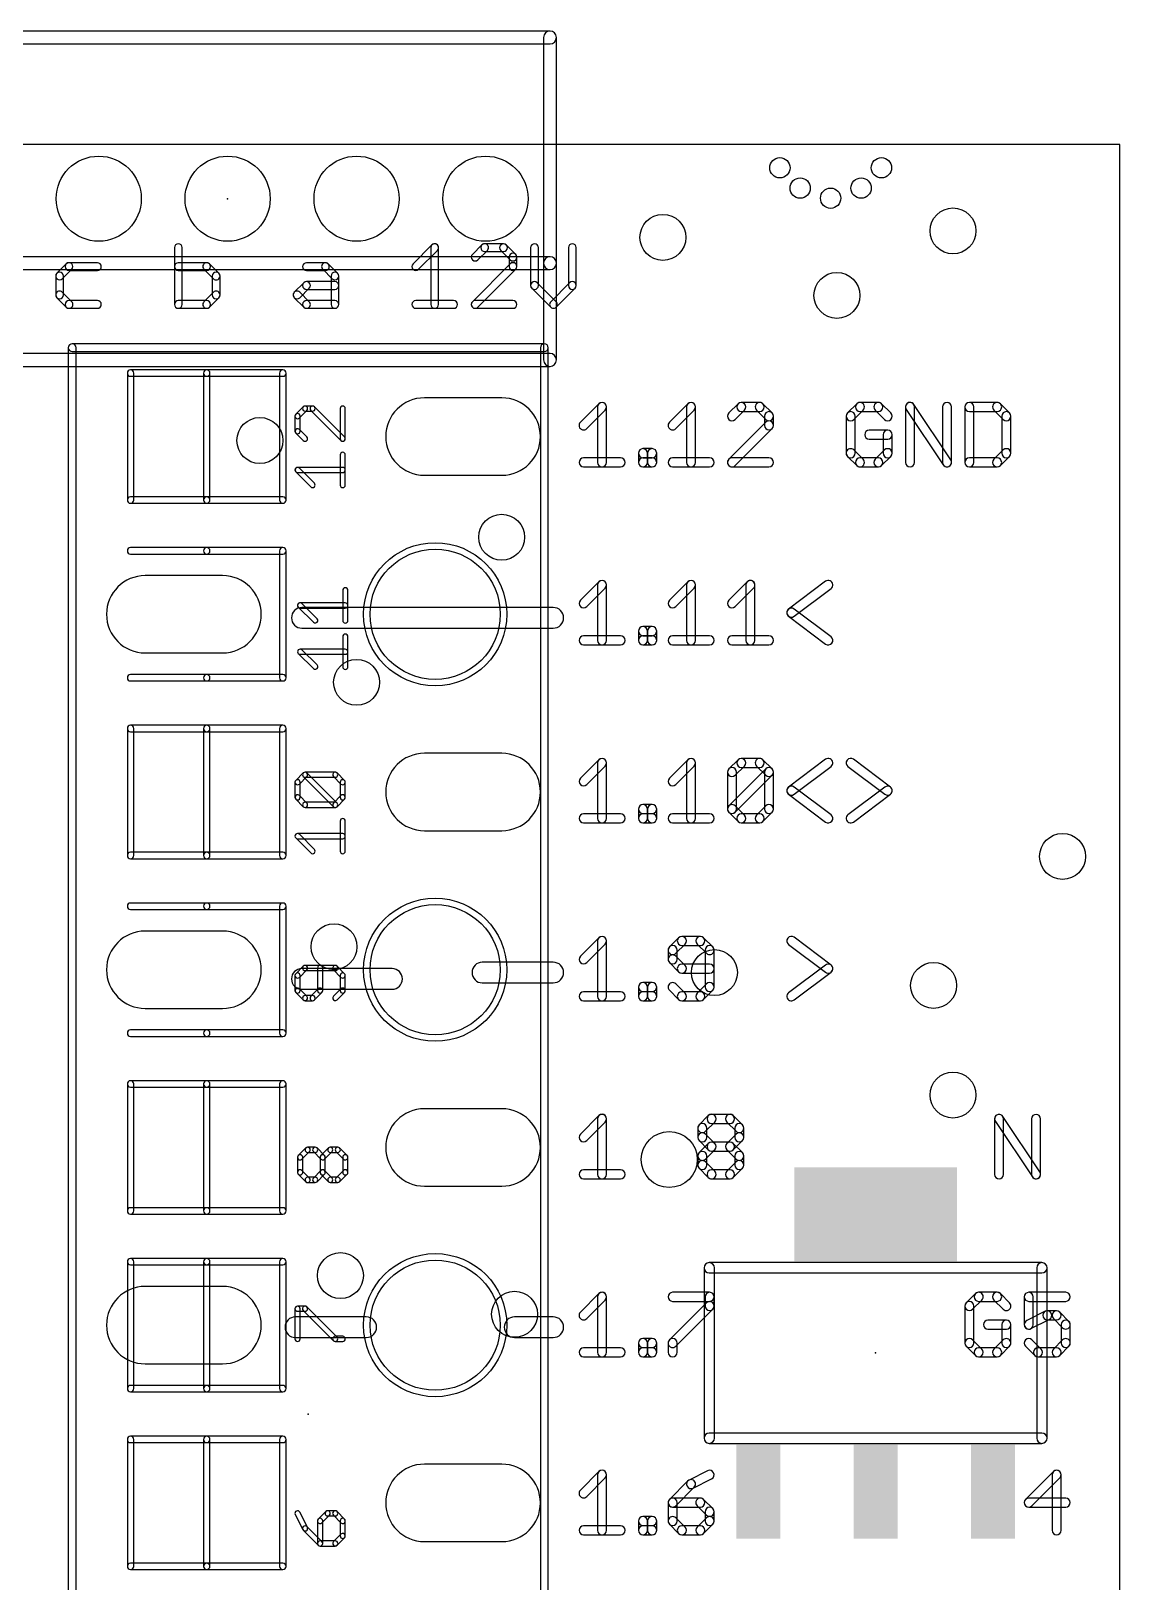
# Model space of a CAD drawing. Extents: x 0 to 96, y 1.4 to 54.7.
# Drawn here: x 74.55 to 96, y 24.19 to 54.74 of the extents above; entities that cross this region are included whole.
import ezdxf

# ---------------------------------------------------------------- set-up
doc = ezdxf.new("R2010")
doc.units = 0
for name, color, linetype in [('17', 178, 'CONTINUOUS'), ('18', 178, 'CONTINUOUS'), ('20', 178, 'CONTINUOUS'), ('21', 251, 'CONTINUOUS'), ('23', 178, 'CONTINUOUS'), ('25', 251, 'CONTINUOUS'), ('51', 251, 'CONTINUOUS')]:
    doc.layers.add(name, color=color, linetype=linetype)

# ---------------------------------------------------------------- blocks, each defined once
blk = doc.blocks.new('LONGP100')
blk.add_lwpolyline([(-0.5, -0.5), (0.5, -0.5, 1), (0.5, 0.5), (-0.5, 0.5, 1)], format="xyb", close=True)
blk = doc.blocks.new('RECT')
blk.add_solid([(-0.5, -0.5), (0.5, -0.5), (-0.5, 0.5), (0.5, 0.5)])
blk = doc.blocks.new('ROUNDP')
blk.add_circle((0, 0), 0.5)
blk = doc.blocks.new('ROUNDV')
blk.add_circle((0, 0), 0.5)

msp = doc.modelspace()

# ---------------------------------------------------------------- linework, layer by layer
at = {"layer": '20'}
for p, q in [((96, 52.5), (0, 52.5)), ((96, 2.5), (96, 52.5))]:
    msp.add_line(p, q, dxfattribs=at)
for centre in [(89.3, 52.044), (91.3, 52.044), (89.7, 51.644), (90.3, 51.444), (90.9, 51.644)]:
    msp.add_circle(centre, 0.2, dxfattribs=at)
at = {"layer": '21'}
for points in [[(75.2838, 48.5), (75.2838, 6.5, 1), (75.4362, 6.5), (75.4362, 48.5, 1)], [(75.36, 48.4238), (84.66, 48.4238, 1), (84.66, 48.5762), (75.36, 48.5762, 1)], [(84.7362, 6.5), (84.7362, 48.5, 1), (84.5838, 48.5), (84.5838, 6.5, 1)], [(88.011, 27.024), (88.011, 30.38, 1), (87.8078, 30.38), (87.8078, 27.024, 1)], [(87.9094, 30.2784), (94.4626, 30.2784, 1), (94.4626, 30.4816), (87.9094, 30.4816, 1)], [(94.361, 30.38), (94.361, 27.024, 1), (94.5642, 27.024), (94.5642, 30.38, 1)], [(94.4626, 27.1256), (87.9094, 27.1256, 1), (87.9094, 26.9224), (94.4626, 26.9224, 1)]]:
    msp.add_lwpolyline(points, format="xyb", close=True, dxfattribs=at)
at = {"layer": '23'}
for p in [(78.4225, 51.435), (91.186, 28.702), (80.01, 27.5)]:
    msp.add_point(p, dxfattribs=at)
at = {"layer": '25'}
for points in [[(77.3744, 50.4708), (77.3744, 49.3522, 1), (77.5268, 49.3522), (77.5268, 50.4708, 1)], [(82.1821, 50.044), (82.5549, 50.4169, 1), (82.4471, 50.5246), (82.0743, 50.1518, 1)], [(82.4248, 50.4708), (82.4248, 49.3522, 1), (82.5772, 49.3522), (82.5772, 50.4708, 1)], [(83.4301, 50.5246), (83.2437, 50.3382, 1), (83.3514, 50.2304), (83.5379, 50.4169, 1)], [(83.8568, 50.547), (83.484, 50.547, 1), (83.484, 50.3946), (83.8568, 50.3946, 1)], [(84.0971, 50.3382), (83.9107, 50.5246, 1), (83.803, 50.4169), (83.9894, 50.2304, 1)], [(84.3908, 50.4708), (84.3908, 49.7251, 1), (84.5432, 49.7251), (84.5432, 50.4708, 1)], [(85.2889, 49.7251), (85.2889, 50.4708, 1), (85.1365, 50.4708), (85.1365, 49.7251, 1)], [(75.2443, 50.1518), (75.0579, 49.9654, 1), (75.1657, 49.8576), (75.3521, 50.044, 1)], [(75.8575, 50.1741), (75.2982, 50.1741, 1), (75.2982, 50.0217), (75.8575, 50.0217, 1)], [(78.0099, 50.1741), (77.4506, 50.1741, 1), (77.4506, 50.0217), (78.0099, 50.0217, 1)], [(78.2502, 49.9654), (78.0637, 50.1518, 1), (77.956, 50.044), (78.1424, 49.8576, 1)], [(79.9758, 50.0217), (80.3487, 50.0217, 1), (80.3487, 50.1741), (79.9758, 50.1741, 1)], [(80.2948, 50.044), (80.4812, 49.8576, 1), (80.589, 49.9654), (80.4025, 50.1518, 1)], [(83.3514, 49.2983), (84.0972, 50.044, 1), (83.9894, 50.1518), (83.2437, 49.4061, 1)], [(84.1195, 50.0979), (84.1195, 50.2843, 1), (83.9671, 50.2843), (83.9671, 50.0979, 1)], [(75.0356, 49.9115), (75.0356, 49.5386, 1), (75.188, 49.5386), (75.188, 49.9115, 1)], [(78.2725, 49.5386), (78.2725, 49.9115, 1), (78.1201, 49.9115), (78.1201, 49.5386, 1)], [(79.8433, 49.4847), (80.0297, 49.6712, 1), (79.9219, 49.7789), (79.7355, 49.5925, 1)], [(79.9758, 49.6489), (80.5351, 49.6489, 1), (80.5351, 49.8013), (79.9758, 49.8013, 1)], [(80.4589, 49.9115), (80.4589, 49.3522, 1), (80.6113, 49.3522), (80.6113, 49.9115, 1)], [(84.4131, 49.6712), (84.7859, 49.2983, 1), (84.8937, 49.4061), (84.5208, 49.7789, 1)], [(84.8937, 49.2983), (85.2665, 49.6712, 1), (85.1588, 49.7789), (84.7859, 49.4061, 1)], [(75.0579, 49.4847), (75.2443, 49.2983, 1), (75.3521, 49.4061), (75.1657, 49.5925, 1)], [(78.0637, 49.2983), (78.2502, 49.4847, 1), (78.1424, 49.5925), (77.956, 49.4061, 1)], [(80.0297, 49.4061), (79.8433, 49.5925, 1), (79.7355, 49.4847), (79.9219, 49.2983, 1)], [(75.2982, 49.276), (75.8575, 49.276, 1), (75.8575, 49.4284), (75.2982, 49.4284, 1)], [(77.4506, 49.276), (78.0099, 49.276, 1), (78.0099, 49.4284), (77.4506, 49.4284, 1)], [(80.5351, 49.4284), (79.9758, 49.4284, 1), (79.9758, 49.276), (80.5351, 49.276, 1)], [(82.1282, 49.276), (82.8739, 49.276, 1), (82.8739, 49.4284), (82.1282, 49.4284, 1)], [(84.0433, 49.4284), (83.2976, 49.4284, 1), (83.2976, 49.276), (84.0433, 49.276, 1)], [(85.4958, 46.9066), (85.8601, 47.271, 1), (85.7344, 47.3967), (85.37, 47.0323, 1)], [(85.7084, 47.3338), (85.7084, 46.2407, 1), (85.8862, 46.2407), (85.8862, 47.3338, 1)], [(87.2499, 46.9066), (87.6142, 47.271, 1), (87.4885, 47.3967), (87.1241, 47.0323, 1)], [(87.4625, 47.3338), (87.4625, 46.2407, 1), (87.6403, 46.2407), (87.6403, 47.3338, 1)], [(88.4757, 47.3967), (88.2935, 47.2145, 1), (88.4193, 47.0888), (88.6014, 47.271, 1)], [(88.903, 47.4227), (88.5386, 47.4227, 1), (88.5386, 47.2449), (88.903, 47.2449, 1)], [(89.148, 47.2145), (88.9658, 47.3967, 1), (88.8401, 47.271), (89.0223, 47.0888, 1)], [(90.8145, 47.3967), (90.6323, 47.2145, 1), (90.758, 47.0888), (90.9402, 47.271, 1)], [(91.2418, 47.4227), (90.8774, 47.4227, 1), (90.8774, 47.2449), (91.2418, 47.2449, 1)], [(91.4868, 47.2145), (91.3046, 47.3967, 1), (91.1789, 47.271), (91.3611, 47.0888, 1)], [(91.9535, 46.2407), (91.9535, 47.3338, 1), (91.7757, 47.3338), (91.7757, 46.2407, 1)], [(91.7906, 47.2845), (92.5194, 46.1914, 1), (92.6673, 46.29), (91.9386, 47.3831, 1)], [(92.6822, 46.2407), (92.6822, 47.3338, 1), (92.5044, 47.3338), (92.5044, 46.2407, 1)], [(92.9451, 47.3338), (92.9451, 46.2407, 1), (93.1229, 46.2407), (93.1229, 47.3338, 1)], [(93.5805, 47.4227), (93.034, 47.4227, 1), (93.034, 47.2449), (93.5805, 47.2449, 1)], [(93.8256, 47.2145), (93.6434, 47.3967, 1), (93.5177, 47.271), (93.6999, 47.0888, 1)], [(88.4193, 46.1778), (89.148, 46.9066, 1), (89.0223, 47.0323), (88.2935, 46.3036, 1)], [(89.174, 46.9695), (89.174, 47.1516, 1), (88.9962, 47.1516), (88.9962, 46.9695, 1)], [(90.6063, 47.1516), (90.6063, 46.4229, 1), (90.7841, 46.4229), (90.7841, 47.1516, 1)], [(93.8516, 46.4229), (93.8516, 47.1516, 1), (93.6738, 47.1516), (93.6738, 46.4229, 1)], [(91.4239, 46.8762), (91.0596, 46.8762, 1), (91.0596, 46.6984), (91.4239, 46.6984, 1)], [(91.5128, 46.4229), (91.5128, 46.7873, 1), (91.335, 46.7873), (91.335, 46.4229, 1)], [(86.6912, 46.2407), (86.6912, 46.4229, 1), (86.5134, 46.4229), (86.5134, 46.2407, 1)], [(86.6023, 46.334), (86.7845, 46.334, 1), (86.7845, 46.5118), (86.6023, 46.5118, 1)], [(86.6956, 46.4229), (86.6956, 46.2407, 1), (86.8734, 46.2407), (86.8734, 46.4229, 1)], [(90.6323, 46.36), (90.8145, 46.1778, 1), (90.9402, 46.3036), (90.758, 46.4857, 1)], [(91.3046, 46.1778), (91.4868, 46.36, 1), (91.3611, 46.4857), (91.1789, 46.3036, 1)], [(93.6434, 46.1778), (93.8256, 46.36, 1), (93.6999, 46.4857), (93.5177, 46.3036, 1)], [(85.4329, 46.1518), (86.1617, 46.1518, 1), (86.1617, 46.3296), (85.4329, 46.3296, 1)], [(86.7845, 46.3296), (86.6023, 46.3296, 1), (86.6023, 46.1518), (86.7845, 46.1518, 1)], [(87.187, 46.1518), (87.9157, 46.1518, 1), (87.9157, 46.3296), (87.187, 46.3296, 1)], [(89.0851, 46.3296), (88.3564, 46.3296, 1), (88.3564, 46.1518), (89.0851, 46.1518, 1)], [(90.8774, 46.1518), (91.2418, 46.1518, 1), (91.2418, 46.3296), (90.8774, 46.3296, 1)], [(93.034, 46.1518), (93.5805, 46.1518, 1), (93.5805, 46.3296), (93.034, 46.3296, 1)], [(85.4958, 43.4014), (85.8601, 43.7658, 1), (85.7344, 43.8915), (85.37, 43.5271, 1)], [(85.7084, 43.8286), (85.7084, 42.7355, 1), (85.8862, 42.7355), (85.8862, 43.8286, 1)], [(87.2499, 43.4014), (87.6142, 43.7658, 1), (87.4885, 43.8915), (87.1241, 43.5271, 1)], [(87.4625, 43.8286), (87.4625, 42.7355, 1), (87.6403, 42.7355), (87.6403, 43.8286, 1)], [(88.4193, 43.4014), (88.7836, 43.7658, 1), (88.6579, 43.8915), (88.2935, 43.5271, 1)], [(88.6319, 43.8286), (88.6319, 42.7355, 1), (88.8097, 42.7355), (88.8097, 43.8286, 1)], [(90.2012, 43.8998), (89.4724, 43.3532, 1), (89.5791, 43.2109), (90.3079, 43.7575, 1)], [(84.836, 43.3832), (79.883, 43.3832, 1), (79.883, 42.9768), (84.836, 42.9768, 1)], [(89.4724, 43.2109), (90.2012, 42.6644, 1), (90.3079, 42.8066), (89.5791, 43.3532, 1)], [(85.4329, 42.6466), (86.1617, 42.6466, 1), (86.1617, 42.8244), (85.4329, 42.8244, 1)], [(86.6912, 42.7355), (86.6912, 42.9177, 1), (86.5134, 42.9177), (86.5134, 42.7355, 1)], [(86.6023, 42.8288), (86.7845, 42.8288, 1), (86.7845, 43.0066), (86.6023, 43.0066, 1)], [(86.7845, 42.8244), (86.6023, 42.8244, 1), (86.6023, 42.6466), (86.7845, 42.6466, 1)], [(86.6956, 42.9177), (86.6956, 42.7355, 1), (86.8734, 42.7355), (86.8734, 42.9177, 1)], [(87.187, 42.6466), (87.9157, 42.6466, 1), (87.9157, 42.8244), (87.187, 42.8244, 1)], [(88.3564, 42.6466), (89.0851, 42.6466, 1), (89.0851, 42.8244), (88.3564, 42.8244, 1)], [(85.4958, 39.8962), (85.8601, 40.2606, 1), (85.7344, 40.3863), (85.37, 40.0219, 1)], [(85.7084, 40.3234), (85.7084, 39.2303, 1), (85.8862, 39.2303), (85.8862, 40.3234, 1)], [(87.2499, 39.8962), (87.6142, 40.2606, 1), (87.4885, 40.3863), (87.1241, 40.0219, 1)], [(87.4625, 40.3234), (87.4625, 39.2303, 1), (87.6403, 39.2303), (87.6403, 40.3234, 1)], [(88.4193, 40.0784), (88.6014, 40.2606, 1), (88.4757, 40.3863), (88.2935, 40.2041, 1)], [(88.5386, 40.2345), (88.903, 40.2345, 1), (88.903, 40.4123), (88.5386, 40.4123, 1)], [(88.8401, 40.2606), (89.0223, 40.0784, 1), (89.148, 40.2041), (88.9658, 40.3863, 1)], [(90.2012, 40.3946), (89.4724, 39.848, 1), (89.5791, 39.7057), (90.3079, 40.2523, 1)], [(90.6418, 40.2523), (91.3706, 39.7057, 1), (91.4773, 39.848), (90.7485, 40.3946, 1)], [(88.4453, 39.4125), (88.4453, 40.1412, 1), (88.2675, 40.1412), (88.2675, 39.4125, 1)], [(88.4193, 39.3496), (89.148, 40.0784, 1), (89.0223, 40.2041), (88.2935, 39.4753, 1)], [(88.9962, 40.1412), (88.9962, 39.4125, 1), (89.174, 39.4125), (89.174, 40.1412, 1)], [(89.4724, 39.7057), (90.2012, 39.1592, 1), (90.3079, 39.3014), (89.5791, 39.848, 1)], [(91.3706, 39.848), (90.6418, 39.3014, 1), (90.7485, 39.1592), (91.4773, 39.7057, 1)], [(86.6912, 39.2303), (86.6912, 39.4125, 1), (86.5134, 39.4125), (86.5134, 39.2303, 1)], [(86.6023, 39.3236), (86.7845, 39.3236, 1), (86.7845, 39.5014), (86.6023, 39.5014, 1)], [(86.6956, 39.4125), (86.6956, 39.2303, 1), (86.8734, 39.2303), (86.8734, 39.4125, 1)], [(88.6014, 39.2932), (88.4193, 39.4753, 1), (88.2935, 39.3496), (88.4757, 39.1674, 1)], [(89.0223, 39.4753), (88.8401, 39.2932, 1), (88.9658, 39.1674), (89.148, 39.3496, 1)], [(85.4329, 39.1414), (86.1617, 39.1414, 1), (86.1617, 39.3192), (85.4329, 39.3192, 1)], [(86.7845, 39.3192), (86.6023, 39.3192, 1), (86.6023, 39.1414), (86.7845, 39.1414, 1)], [(87.187, 39.1414), (87.9157, 39.1414, 1), (87.9157, 39.3192), (87.187, 39.3192, 1)], [(88.903, 39.3192), (88.5386, 39.3192, 1), (88.5386, 39.1414), (88.903, 39.1414, 1)], [(85.4958, 36.391), (85.8601, 36.7554, 1), (85.7344, 36.8811), (85.37, 36.5167, 1)], [(85.7084, 36.8182), (85.7084, 35.7251, 1), (85.8862, 35.7251), (85.8862, 36.8182, 1)], [(87.3063, 36.8811), (87.1241, 36.6989, 1), (87.2499, 36.5732), (87.432, 36.7554, 1)], [(87.0981, 36.636), (87.0981, 36.4539, 1), (87.2759, 36.4539), (87.2759, 36.636, 1)], [(87.7336, 36.9071), (87.3692, 36.9071, 1), (87.3692, 36.7293), (87.7336, 36.7293, 1)], [(87.9786, 36.6989), (87.7964, 36.8811, 1), (87.6707, 36.7554), (87.8529, 36.5732, 1)], [(88.0046, 35.9073), (88.0046, 36.636, 1), (87.8268, 36.636), (87.8268, 35.9073, 1)], [(89.4724, 36.7471), (90.2012, 36.2005, 1), (90.3079, 36.3428), (89.5791, 36.8894, 1)], [(84.836, 36.3982), (83.439, 36.3982, 1), (83.439, 35.9918), (84.836, 35.9918, 1)], [(87.1241, 36.391), (87.3063, 36.2088, 1), (87.432, 36.3345), (87.2499, 36.5167, 1)], [(87.3692, 36.1828), (87.9157, 36.1828, 1), (87.9157, 36.3606), (87.3692, 36.3606, 1)], [(90.2012, 36.3428), (89.4724, 35.7962, 1), (89.5791, 35.654), (90.3079, 36.2005, 1)], [(81.661, 36.2712), (79.883, 36.2712, 1), (79.883, 35.8648), (81.661, 35.8648, 1)], [(85.4329, 35.6362), (86.1617, 35.6362, 1), (86.1617, 35.814), (85.4329, 35.814, 1)], [(86.6912, 35.7251), (86.6912, 35.9073, 1), (86.5134, 35.9073), (86.5134, 35.7251, 1)], [(86.6023, 35.8184), (86.7845, 35.8184, 1), (86.7845, 35.9962), (86.6023, 35.9962, 1)], [(86.7845, 35.814), (86.6023, 35.814, 1), (86.6023, 35.6362), (86.7845, 35.6362, 1)], [(86.6956, 35.9073), (86.6956, 35.7251, 1), (86.8734, 35.7251), (86.8734, 35.9073, 1)], [(87.1241, 35.8444), (87.3063, 35.6622, 1), (87.432, 35.788), (87.2499, 35.9701, 1)], [(87.3692, 35.6362), (87.7336, 35.6362, 1), (87.7336, 35.814), (87.3692, 35.814, 1)], [(87.7964, 35.6622), (87.9786, 35.8444, 1), (87.8529, 35.9701), (87.6707, 35.788, 1)], [(85.4958, 32.8858), (85.8601, 33.2502, 1), (85.7344, 33.3759), (85.37, 33.0115, 1)], [(85.7084, 33.313), (85.7084, 32.2199, 1), (85.8862, 32.2199), (85.8862, 33.313, 1)], [(87.8346, 33.068), (88.0167, 33.2502, 1), (87.891, 33.3759), (87.7088, 33.1937, 1)], [(87.9539, 33.2241), (88.3183, 33.2241, 1), (88.3183, 33.4019), (87.9539, 33.4019, 1)], [(88.2554, 33.2502), (88.4376, 33.068, 1), (88.5633, 33.1937), (88.3811, 33.3759, 1)], [(93.7076, 32.2199), (93.7076, 33.313, 1), (93.5298, 33.313), (93.5298, 32.2199, 1)], [(93.5447, 33.2637), (94.2735, 32.1706, 1), (94.4214, 32.2692), (93.6926, 33.3623, 1)], [(94.4363, 32.2199), (94.4363, 33.313, 1), (94.2585, 33.313), (94.2585, 32.2199, 1)], [(87.8606, 32.9487), (87.8606, 33.1308, 1), (87.6828, 33.1308), (87.6828, 32.9487, 1)], [(88.0167, 32.8293), (87.8346, 33.0115, 1), (87.7088, 32.8858), (87.891, 32.7036, 1)], [(88.4376, 33.0115), (88.2554, 32.8293, 1), (88.3811, 32.7036), (88.5633, 32.8858, 1)], [(88.4115, 33.1308), (88.4115, 32.9487, 1), (88.5893, 32.9487), (88.5893, 33.1308, 1)], [(87.8346, 32.5214), (88.0167, 32.7036, 1), (87.891, 32.8293), (87.7088, 32.6471, 1)], [(87.9539, 32.6776), (88.3183, 32.6776, 1), (88.3183, 32.8554), (87.9539, 32.8554, 1)], [(88.2554, 32.7036), (88.4376, 32.5214, 1), (88.5633, 32.6471), (88.3811, 32.8293, 1)], [(87.8606, 32.4021), (87.8606, 32.5843, 1), (87.6828, 32.5843), (87.6828, 32.4021, 1)], [(88.0167, 32.2828), (87.8346, 32.4649, 1), (87.7088, 32.3392), (87.891, 32.157, 1)], [(88.4376, 32.4649), (88.2554, 32.2828, 1), (88.3811, 32.157), (88.5633, 32.3392, 1)], [(88.4115, 32.5843), (88.4115, 32.4021, 1), (88.5893, 32.4021), (88.5893, 32.5843, 1)], [(85.4329, 32.131), (86.1617, 32.131, 1), (86.1617, 32.3088), (85.4329, 32.3088, 1)], [(88.3183, 32.3088), (87.9539, 32.3088, 1), (87.9539, 32.131), (88.3183, 32.131, 1)], [(85.4958, 29.3806), (85.8601, 29.745, 1), (85.7344, 29.8707), (85.37, 29.5063, 1)], [(85.7084, 29.8078), (85.7084, 28.7147, 1), (85.8862, 28.7147), (85.8862, 29.8078, 1)], [(87.187, 29.7189), (87.9157, 29.7189, 1), (87.9157, 29.8967), (87.187, 29.8967, 1)], [(87.8529, 29.6885), (87.1241, 28.9597, 1), (87.2499, 28.834), (87.9786, 29.5628, 1)], [(87.8268, 29.8078), (87.8268, 29.6256, 1), (88.0046, 29.6256), (88.0046, 29.8078, 1)], [(93.1533, 29.8707), (92.9711, 29.6885, 1), (93.0968, 29.5628), (93.279, 29.745, 1)], [(92.9451, 29.6256), (92.9451, 28.8969, 1), (93.1229, 28.8969), (93.1229, 29.6256, 1)], [(93.5805, 29.8967), (93.2162, 29.8967, 1), (93.2162, 29.7189), (93.5805, 29.7189, 1)], [(93.8256, 29.6885), (93.6434, 29.8707, 1), (93.5177, 29.745), (93.6999, 29.5628, 1)], [(94.9321, 29.8967), (94.2034, 29.8967, 1), (94.2034, 29.7189), (94.9321, 29.7189, 1)], [(94.1145, 29.8078), (94.1145, 29.2613, 1), (94.2923, 29.2613), (94.2923, 29.8078, 1)], [(81.153, 29.4132), (79.756, 29.4132, 1), (79.756, 29.0068), (81.153, 29.0068, 1)], [(84.836, 29.4132), (84.074, 29.4132, 1), (84.074, 29.0068), (84.836, 29.0068, 1)], [(93.7627, 29.3502), (93.3984, 29.3502, 1), (93.3984, 29.1724), (93.7627, 29.1724, 1)], [(93.8516, 28.8969), (93.8516, 29.2613, 1), (93.6738, 29.2613), (93.6738, 28.8969, 1)], [(94.2431, 29.1818), (94.6075, 29.3639, 1), (94.528, 29.523), (94.1636, 29.3408, 1)], [(94.5678, 29.3546), (94.7499, 29.3546, 1), (94.7499, 29.5324), (94.5678, 29.5324, 1)], [(94.6871, 29.3806), (94.8693, 29.1984, 1), (94.995, 29.3241), (94.8128, 29.5063, 1)], [(94.8432, 29.2613), (94.8432, 28.8969, 1), (95.021, 28.8969), (95.021, 29.2613, 1)], [(85.4329, 28.6258), (86.1617, 28.6258, 1), (86.1617, 28.8036), (85.4329, 28.8036, 1)], [(86.6912, 28.7147), (86.6912, 28.8969, 1), (86.5134, 28.8969), (86.5134, 28.7147, 1)], [(86.6023, 28.808), (86.7845, 28.808, 1), (86.7845, 28.9858), (86.6023, 28.9858, 1)], [(86.7845, 28.8036), (86.6023, 28.8036, 1), (86.6023, 28.6258), (86.7845, 28.6258, 1)], [(86.6956, 28.8969), (86.6956, 28.7147, 1), (86.8734, 28.7147), (86.8734, 28.8969, 1)], [(87.0981, 28.8969), (87.0981, 28.7147, 1), (87.2759, 28.7147), (87.2759, 28.8969, 1)], [(92.9711, 28.834), (93.1533, 28.6518, 1), (93.279, 28.7776), (93.0968, 28.9597, 1)], [(93.2162, 28.6258), (93.5805, 28.6258, 1), (93.5805, 28.8036), (93.2162, 28.8036, 1)], [(93.6434, 28.6518), (93.8256, 28.834, 1), (93.6999, 28.9597), (93.5177, 28.7776, 1)], [(94.4484, 28.7776), (94.2662, 28.9597, 1), (94.1405, 28.834), (94.3227, 28.6518, 1)], [(94.7499, 28.8036), (94.3856, 28.8036, 1), (94.3856, 28.6258), (94.7499, 28.6258, 1)], [(94.8693, 28.9597), (94.6871, 28.7776, 1), (94.8128, 28.6518), (94.995, 28.834, 1)], [(85.4958, 25.8754), (85.8601, 26.2398, 1), (85.7344, 26.3655), (85.37, 26.0011, 1)], [(85.7084, 26.3026), (85.7084, 25.2095, 1), (85.8862, 25.2095), (85.8862, 26.3026, 1)], [(87.876, 26.3821), (87.5116, 26.2, 1), (87.5911, 26.0409), (87.9555, 26.2231, 1)], [(94.6871, 26.3655), (94.1405, 25.8189, 1), (94.2662, 25.6932), (94.8128, 26.2398, 1)], [(94.8388, 25.2095), (94.8388, 26.3026, 1), (94.661, 26.3026), (94.661, 25.2095, 1)], [(87.4885, 26.1833), (87.1241, 25.8189, 1), (87.2499, 25.6932), (87.6142, 26.0576, 1)], [(87.0981, 25.7561), (87.0981, 25.3917, 1), (87.2759, 25.3917), (87.2759, 25.7561, 1)], [(87.7336, 25.845), (87.187, 25.845, 1), (87.187, 25.6672), (87.7336, 25.6672, 1)], [(87.9786, 25.6367), (87.7964, 25.8189, 1), (87.6707, 25.6932), (87.8529, 25.511, 1)], [(88.0046, 25.3917), (88.0046, 25.5739, 1), (87.8268, 25.5739), (87.8268, 25.3917, 1)], [(94.2034, 25.6672), (94.9321, 25.6672, 1), (94.9321, 25.845), (94.2034, 25.845, 1)], [(86.6912, 25.2095), (86.6912, 25.3917, 1), (86.5134, 25.3917), (86.5134, 25.2095, 1)], [(86.6023, 25.3028), (86.7845, 25.3028, 1), (86.7845, 25.4806), (86.6023, 25.4806, 1)], [(86.6956, 25.3917), (86.6956, 25.2095, 1), (86.8734, 25.2095), (86.8734, 25.3917, 1)], [(87.1241, 25.3288), (87.3063, 25.1466, 1), (87.432, 25.2724), (87.2499, 25.4545, 1)], [(87.7964, 25.1466), (87.9786, 25.3288, 1), (87.8529, 25.4545), (87.6707, 25.2724, 1)], [(85.4329, 25.1206), (86.1617, 25.1206, 1), (86.1617, 25.2984), (85.4329, 25.2984, 1)], [(86.7845, 25.2984), (86.6023, 25.2984, 1), (86.6023, 25.1206), (86.7845, 25.1206, 1)], [(87.3692, 25.1206), (87.7336, 25.1206, 1), (87.7336, 25.2984), (87.3692, 25.2984, 1)]]:
    msp.add_lwpolyline(points, format="xyb", close=True, dxfattribs=at)
at = {"layer": '51'}
for points in [[(72.0725, 54.483), (84.7725, 54.483, 1), (84.7725, 54.737), (72.0725, 54.737, 1)], [(84.6455, 54.61), (84.6455, 50.165, 1), (84.8995, 50.165), (84.8995, 54.61, 1)], [(84.7725, 50.292), (72.0725, 50.292, 1), (72.0725, 50.038), (84.7725, 50.038, 1)], [(84.6455, 50.165), (84.6455, 48.26, 1), (84.8995, 48.26), (84.8995, 50.165, 1)], [(84.7725, 48.387), (72.0725, 48.387, 1), (72.0725, 48.133), (84.7725, 48.133, 1)], [(76.5735, 45.5), (76.5735, 48, 1), (76.4465, 48), (76.4465, 45.5, 1)], [(76.51, 47.9365), (78.01, 47.9365, 1), (78.01, 48.0635), (76.51, 48.0635, 1)], [(78.01, 47.9365), (79.51, 47.9365, 1), (79.51, 48.0635), (78.01, 48.0635, 1)], [(77.9465, 48), (77.9465, 45.5, 1), (78.0735, 45.5), (78.0735, 48, 1)], [(79.4465, 48), (79.4465, 45.5, 1), (79.5735, 45.5), (79.5735, 48, 1)], [(79.9118, 47.3368), (79.7635, 47.1885, 1), (79.8354, 47.1167), (79.9837, 47.265, 1)], [(80.096, 47.3517), (79.9477, 47.3517, 1), (79.9477, 47.2501), (80.096, 47.2501, 1)], [(80.7251, 46.7437), (80.1319, 47.3368, 1), (80.0601, 47.265), (80.6533, 46.6718, 1)], [(80.6384, 47.3009), (80.6384, 46.7077, 1), (80.74, 46.7077), (80.74, 47.3009, 1)], [(79.7486, 47.1526), (79.7486, 46.856, 1), (79.8502, 46.856), (79.8502, 47.1526, 1)], [(79.7635, 46.8201), (79.9118, 46.6718, 1), (79.9837, 46.7437), (79.8354, 46.8919, 1)], [(80.74, 45.7956), (80.74, 46.3888, 1), (80.6384, 46.3888), (80.6384, 45.7956, 1)], [(80.1319, 45.8315), (79.8354, 46.1281, 1), (79.7635, 46.0563), (80.0601, 45.7597, 1)], [(79.7994, 46.0414), (80.6892, 46.0414, 1), (80.6892, 46.143), (79.7994, 46.143, 1)], [(78.01, 45.5635), (76.51, 45.5635, 1), (76.51, 45.4365), (78.01, 45.4365, 1)], [(79.51, 45.5635), (78.01, 45.5635, 1), (78.01, 45.4365), (79.51, 45.4365, 1)], [(76.51, 44.4365), (78.01, 44.4365, 1), (78.01, 44.5635), (76.51, 44.5635, 1)], [(78.01, 44.4365), (79.51, 44.4365, 1), (79.51, 44.5635), (78.01, 44.5635, 1)], [(79.4465, 44.5), (79.4465, 42, 1), (79.5735, 42), (79.5735, 44.5, 1)], [(80.7908, 43.1277), (80.7908, 43.7209, 1), (80.6892, 43.7209), (80.6892, 43.1277, 1)], [(80.1827, 43.1637), (79.8862, 43.4602, 1), (79.8143, 43.3884), (80.1109, 43.0918, 1)], [(79.8502, 43.3735), (80.74, 43.3735, 1), (80.74, 43.4751), (79.8502, 43.4751, 1)], [(80.7908, 42.2156), (80.7908, 42.8088, 1), (80.6892, 42.8088), (80.6892, 42.2156, 1)], [(80.1827, 42.2515), (79.8862, 42.5481, 1), (79.8143, 42.4763), (80.1109, 42.1797, 1)], [(79.8502, 42.4614), (80.74, 42.4614, 1), (80.74, 42.563), (79.8502, 42.563, 1)], [(78.01, 42.0635), (76.51, 42.0635, 1), (76.51, 41.9365), (78.01, 41.9365, 1)], [(79.51, 42.0635), (78.01, 42.0635, 1), (78.01, 41.9365), (79.51, 41.9365, 1)], [(76.5735, 38.5), (76.5735, 41, 1), (76.4465, 41), (76.4465, 38.5, 1)], [(76.51, 40.9365), (78.01, 40.9365, 1), (78.01, 41.0635), (76.51, 41.0635, 1)], [(78.01, 40.9365), (79.51, 40.9365, 1), (79.51, 41.0635), (78.01, 41.0635, 1)], [(77.9465, 41), (77.9465, 38.5, 1), (78.0735, 38.5), (78.0735, 41, 1)], [(79.4465, 41), (79.4465, 38.5, 1), (79.5735, 38.5), (79.5735, 41, 1)], [(79.8354, 39.9059), (79.9837, 40.0542, 1), (79.9118, 40.126), (79.7635, 39.9777, 1)], [(79.9477, 40.0393), (80.5409, 40.0393, 1), (80.5409, 40.1409), (79.9477, 40.1409, 1)], [(80.5768, 39.5329), (79.9837, 40.126, 1), (79.9118, 40.0542), (80.505, 39.461, 1)], [(80.505, 40.0542), (80.6533, 39.9059, 1), (80.7251, 39.9777), (80.5768, 40.126, 1)], [(79.8502, 39.6452), (79.8502, 39.9418, 1), (79.7486, 39.9418), (79.7486, 39.6452, 1)], [(80.6384, 39.9418), (80.6384, 39.6452, 1), (80.74, 39.6452), (80.74, 39.9418, 1)], [(79.9837, 39.5329), (79.8354, 39.6811, 1), (79.7635, 39.6093), (79.9118, 39.461, 1)], [(80.5409, 39.5477), (79.9477, 39.5477, 1), (79.9477, 39.4461), (80.5409, 39.4461, 1)], [(80.6533, 39.6811), (80.505, 39.5329, 1), (80.5768, 39.461), (80.7251, 39.6093, 1)], [(80.74, 38.5848), (80.74, 39.178, 1), (80.6384, 39.178), (80.6384, 38.5848, 1)], [(80.1319, 38.6207), (79.8354, 38.9173, 1), (79.7635, 38.8455), (80.0601, 38.5489, 1)], [(79.7994, 38.8306), (80.6892, 38.8306, 1), (80.6892, 38.9322), (79.7994, 38.9322, 1)], [(78.01, 38.5635), (76.51, 38.5635, 1), (76.51, 38.4365), (78.01, 38.4365, 1)], [(79.51, 38.5635), (78.01, 38.5635, 1), (78.01, 38.4365), (79.51, 38.4365, 1)], [(76.51, 37.4365), (78.01, 37.4365, 1), (78.01, 37.5635), (76.51, 37.5635, 1)], [(78.01, 37.4365), (79.51, 37.4365, 1), (79.51, 37.5635), (78.01, 37.5635, 1)], [(79.4465, 37.5), (79.4465, 35, 1), (79.5735, 35), (79.5735, 37.5, 1)], [(79.9118, 36.3197), (79.7635, 36.1714, 1), (79.8354, 36.0996), (79.9837, 36.2479, 1)], [(79.7486, 36.1355), (79.7486, 35.8389, 1), (79.8502, 35.8389), (79.8502, 36.1355, 1)], [(80.5409, 36.3346), (79.9477, 36.3346, 1), (79.9477, 36.233), (80.5409, 36.233, 1)], [(80.2951, 35.8389), (80.2951, 36.2838, 1), (80.1935, 36.2838), (80.1935, 35.8389, 1)], [(80.7251, 36.1714), (80.5768, 36.3197, 1), (80.505, 36.2479), (80.6533, 36.0996, 1)], [(80.74, 35.8389), (80.74, 36.1355, 1), (80.6384, 36.1355), (80.6384, 35.8389, 1)], [(79.7635, 35.803), (79.9118, 35.6547, 1), (79.9837, 35.7265), (79.8354, 35.8748, 1)], [(79.9477, 35.6398), (80.096, 35.6398, 1), (80.096, 35.7414), (79.9477, 35.7414, 1)], [(80.1319, 35.6547), (80.2802, 35.803, 1), (80.2084, 35.8748), (80.0601, 35.7265, 1)], [(80.5768, 35.6547), (80.7251, 35.803, 1), (80.6533, 35.8748), (80.505, 35.7265, 1)], [(78.01, 35.0635), (76.51, 35.0635, 1), (76.51, 34.9365), (78.01, 34.9365, 1)], [(79.51, 35.0635), (78.01, 35.0635, 1), (78.01, 34.9365), (79.51, 34.9365, 1)], [(76.5735, 31.5), (76.5735, 34, 1), (76.4465, 34), (76.4465, 31.5, 1)], [(76.51, 33.9365), (78.01, 33.9365, 1), (78.01, 34.0635), (76.51, 34.0635, 1)], [(78.01, 33.9365), (79.51, 33.9365, 1), (79.51, 34.0635), (78.01, 34.0635, 1)], [(77.9465, 34), (77.9465, 31.5, 1), (78.0735, 31.5), (78.0735, 34, 1)], [(79.4465, 34), (79.4465, 31.5, 1), (79.5735, 31.5), (79.5735, 34, 1)], [(79.8862, 32.5196), (80.0345, 32.6679, 1), (79.9626, 32.7397), (79.8143, 32.5914, 1)], [(79.9985, 32.653), (80.1468, 32.653, 1), (80.1468, 32.7546), (79.9985, 32.7546, 1)], [(80.1109, 32.6679), (80.2592, 32.5196, 1), (80.331, 32.5914), (80.1827, 32.7397, 1)], [(80.331, 32.5196), (80.4793, 32.6679, 1), (80.4075, 32.7397), (80.2592, 32.5914, 1)], [(80.4434, 32.653), (80.5917, 32.653, 1), (80.5917, 32.7546), (80.4434, 32.7546, 1)], [(80.5558, 32.6679), (80.7041, 32.5196, 1), (80.7759, 32.5914), (80.6276, 32.7397, 1)], [(79.901, 32.2589), (79.901, 32.5555, 1), (79.7994, 32.5555), (79.7994, 32.2589, 1)], [(80.3459, 32.2589), (80.3459, 32.5555, 1), (80.2443, 32.5555), (80.2443, 32.2589, 1)], [(80.6892, 32.5555), (80.6892, 32.2589, 1), (80.7908, 32.2589), (80.7908, 32.5555, 1)], [(80.0345, 32.1465), (79.8862, 32.2948, 1), (79.8143, 32.223), (79.9626, 32.0747, 1)], [(80.1468, 32.1614), (79.9985, 32.1614, 1), (79.9985, 32.0598), (80.1468, 32.0598, 1)], [(80.2592, 32.2948), (80.1109, 32.1465, 1), (80.1827, 32.0747), (80.331, 32.223, 1)], [(80.4793, 32.1465), (80.331, 32.2948, 1), (80.2592, 32.223), (80.4075, 32.0747, 1)], [(80.5917, 32.1614), (80.4434, 32.1614, 1), (80.4434, 32.0598), (80.5917, 32.0598, 1)], [(80.7041, 32.2948), (80.5558, 32.1465, 1), (80.6276, 32.0747), (80.7759, 32.223, 1)], [(78.01, 31.5635), (76.51, 31.5635, 1), (76.51, 31.4365), (78.01, 31.4365, 1)], [(79.51, 31.5635), (78.01, 31.5635, 1), (78.01, 31.4365), (79.51, 31.4365, 1)], [(76.5735, 28), (76.5735, 30.5, 1), (76.4465, 30.5), (76.4465, 28, 1)], [(76.51, 30.4365), (78.01, 30.4365, 1), (78.01, 30.5635), (76.51, 30.5635, 1)], [(78.01, 30.4365), (79.51, 30.4365, 1), (79.51, 30.5635), (78.01, 30.5635, 1)], [(77.9465, 30.5), (77.9465, 28, 1), (78.0735, 28), (78.0735, 30.5, 1)], [(79.4465, 30.5), (79.4465, 28, 1), (79.5735, 28), (79.5735, 30.5, 1)], [(79.8502, 28.9798), (79.8502, 29.573, 1), (79.7486, 29.573), (79.7486, 28.9798, 1)], [(79.7994, 29.5222), (79.9477, 29.5222, 1), (79.9477, 29.6238), (79.7994, 29.6238, 1)], [(79.9118, 29.5371), (80.505, 28.9439, 1), (80.5768, 29.0157), (79.9837, 29.6089, 1)], [(80.5409, 28.929), (80.6892, 28.929, 1), (80.6892, 29.0306), (80.5409, 29.0306, 1)], [(78.01, 28.0635), (76.51, 28.0635, 1), (76.51, 27.9365), (78.01, 27.9365, 1)], [(79.51, 28.0635), (78.01, 28.0635, 1), (78.01, 27.9365), (79.51, 27.9365, 1)], [(76.5735, 24.5), (76.5735, 27, 1), (76.4465, 27), (76.4465, 24.5, 1)], [(76.51, 26.9365), (78.01, 26.9365, 1), (78.01, 27.0635), (76.51, 27.0635, 1)], [(78.01, 26.9365), (79.51, 26.9365, 1), (79.51, 27.0635), (78.01, 27.0635, 1)], [(77.9465, 27), (77.9465, 24.5, 1), (78.0735, 24.5), (78.0735, 27, 1)], [(79.4465, 27), (79.4465, 24.5, 1), (79.5735, 24.5), (79.5735, 27, 1)], [(79.754, 25.5211), (79.9023, 25.2245, 1), (79.9932, 25.2699), (79.8449, 25.5665, 1)], [(80.3567, 25.5797), (80.2084, 25.4314, 1), (80.2802, 25.3596), (80.4285, 25.5079, 1)], [(80.1935, 25.3955), (80.1935, 24.9506, 1), (80.2951, 24.9506), (80.2951, 25.3955, 1)], [(80.5409, 25.5946), (80.3926, 25.5946, 1), (80.3926, 25.493), (80.5409, 25.493, 1)], [(80.7251, 25.4314), (80.5768, 25.5797, 1), (80.505, 25.5079), (80.6533, 25.3596, 1)], [(80.74, 25.0989), (80.74, 25.3955, 1), (80.6384, 25.3955), (80.6384, 25.0989, 1)], [(79.9118, 25.2113), (80.2084, 24.9147, 1), (80.2802, 24.9865), (79.9837, 25.2831, 1)], [(80.5768, 24.9147), (80.7251, 25.063, 1), (80.6533, 25.1348), (80.505, 24.9865, 1)], [(80.2443, 24.8998), (80.5409, 24.8998, 1), (80.5409, 25.0014), (80.2443, 25.0014, 1)], [(78.01, 24.5635), (76.51, 24.5635, 1), (76.51, 24.4365), (78.01, 24.4365, 1)], [(79.51, 24.5635), (78.01, 24.5635, 1), (78.01, 24.4365), (79.51, 24.4365, 1)]]:
    msp.add_lwpolyline(points, format="xyb", close=True, dxfattribs=at)
for centre, radius in [((82.51, 43.25), 1.4098), ((82.51, 43.25), 1.2828), ((82.51, 36.25), 1.4098), ((82.51, 36.25), 1.2828), ((82.51, 29.25), 1.4098), ((82.51, 29.25), 1.2828)]:
    msp.add_circle(centre, radius, dxfattribs=at)

# ---------------------------------------------------------------- block references
at = {"layer": '17'}
for name, p, xscale, yscale, rotation in [('ROUNDP', (75.8825, 51.435), 1.6764, 1.6764, 270), ('ROUNDP', (75.8825, 51.435), 1.6764, 1.6764, 270), ('ROUNDP', (78.4225, 51.435), 1.6764, 1.6764, 270), ('ROUNDP', (78.4225, 51.435), 1.6764, 1.6764, 270), ('ROUNDP', (80.9625, 51.435), 1.6764, 1.6764, 270), ('ROUNDP', (80.9625, 51.435), 1.6764, 1.6764, 270), ('ROUNDP', (83.5025, 51.435), 1.6764, 1.6764, 270), ('ROUNDP', (83.5025, 51.435), 1.6764, 1.6764, 270), ('LONGP100', (83.06, 46.75), 1.524, 1.524, 180), ('LONGP100', (83.06, 46.75), 1.524, 1.524, 180), ('LONGP100', (77.56, 43.25), 1.524, 1.524, 180), ('LONGP100', (77.56, 43.25), 1.524, 1.524, 180), ('LONGP100', (83.06, 39.75), 1.524, 1.524, 180), ('LONGP100', (83.06, 39.75), 1.524, 1.524, 180), ('LONGP100', (77.56, 36.25), 1.524, 1.524, 180), ('LONGP100', (77.56, 36.25), 1.524, 1.524, 180), ('LONGP100', (83.06, 32.75), 1.524, 1.524, 180), ('LONGP100', (83.06, 32.75), 1.524, 1.524, 180), ('LONGP100', (77.56, 29.25), 1.524, 1.524, 180), ('LONGP100', (77.56, 29.25), 1.524, 1.524, 180), ('LONGP100', (83.06, 25.75), 1.524, 1.524, 180), ('LONGP100', (83.06, 25.75), 1.524, 1.524, 180)]:
    msp.add_blockref(name, p, dxfattribs=dict(at, xscale=xscale, yscale=yscale, rotation=rotation))
at = {"layer": '18'}
for p, xscale, yscale in [((86.995, 50.673), 0.9048, 0.9048), ((92.71, 50.8), 0.9048, 0.9048), ((90.424, 49.53), 0.9048, 0.9048), ((79.0575, 46.6725), 0.9048, 0.9048), ((83.82, 44.7675), 0.9048, 0.9048), ((80.9625, 41.91), 0.9048, 0.9048), ((94.869, 38.481), 0.9048, 0.9048), ((80.518, 36.703), 0.9048, 0.9048), ((88.011, 36.195), 0.9048, 0.9048), ((92.329, 35.941), 0.9048, 0.9048), ((92.71, 33.782), 0.9048, 0.9048), ((87.122, 32.512), 1.1048, 1.1048), ((80.645, 30.226), 0.9048, 0.9048), ((84.074, 29.464), 0.9048, 0.9048)]:
    msp.add_blockref('ROUNDV', p, dxfattribs=dict(at, xscale=xscale, yscale=yscale))
at = {"layer": '51', "yscale": 1.8542}
for p, xscale in [((91.186, 31.4325), 3.2004), ((91.186, 31.4325), 3.2004), ((88.8746, 25.9715), 0.8636), ((88.8746, 25.9715), 0.8636), ((91.186, 25.9715), 0.8636), ((91.186, 25.9715), 0.8636), ((93.4974, 25.9715), 0.8636), ((93.4974, 25.9715), 0.8636)]:
    msp.add_blockref('RECT', p, dxfattribs=dict(at, xscale=xscale))

doc.saveas('drawing.dxf')
